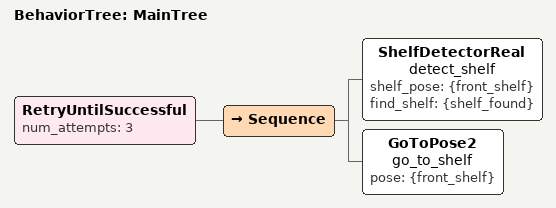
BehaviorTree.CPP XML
<root BTCPP_format="4">
    <BehaviorTree ID="MainTree">
        <RetryUntilSuccessful num_attempts="3">
            <Sequence>
                <ShelfDetectorReal name="detect_shelf" shelf_pose="{front_shelf}" find_shelf="{shelf_found}"/>
                <GoToPose2 name="go_to_shelf" pose="{front_shelf}"/>
            </Sequence>
        </RetryUntilSuccessful>
    </BehaviorTree>
</root>
